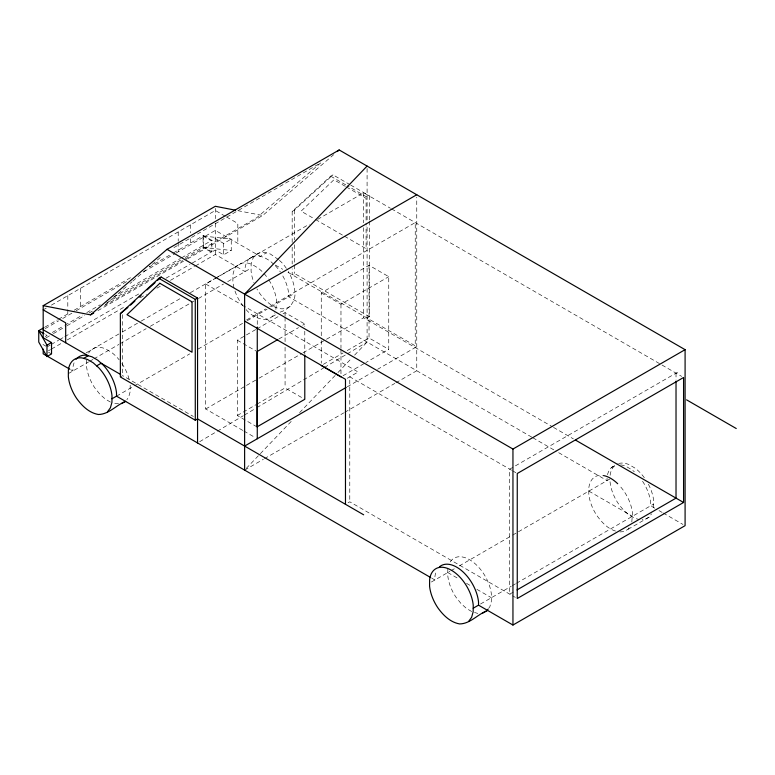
<?xml version="1.0" encoding="UTF-8"?>
<svg xmlns="http://www.w3.org/2000/svg" width="775" height="775" viewBox="0 0 775 775"><rect width="100%" height="100%" fill="white"/><g stroke="black" fill="none" stroke-linecap="round" stroke-linejoin="round"><path stroke-width="0.58" stroke-dasharray="3.88 2.91" d="M86.577 359.581L86.529 366.178A31.097 17.951 60 0 0 94.812 387.878L99.762 394.097L105.293 399.067L111.038 402.438M130.181 385.194L130.132 391.801L128.602 397.304L126.848 399.716M447.824 569.015L447.776 575.612A31.097 17.951 60 0 0 456.058 597.312L461.009 603.541L466.54 608.501L472.275 611.872M607.058 478.252L607.038 480.607L555.811 451.021M653.654 507.547L653.703 500.95A31.097 17.951 60 0 0 648.404 484.239M275.871 309.506L276.53 300.7A31.097 17.951 60 0 0 268.886 279.969M631.809 522.011L632.468 513.205A31.097 17.951 60 0 0 619.235 485.286M246.111 309.603C252.679 317.74 268.692 325.054 274.951 312.809M280.124 312.16C289.802 309.157 296.641 300.535 294.733 290.199A31.097 17.951 60 0 0 288.3 271.444M488.676 608.346L489.839 606.738L491.379 601.235L491.427 594.638A31.097 17.951 60 0 0 472.663 561.749A31.097 17.951 60 0 0 449.364 563.512M619.874 531.921L623.875 531.621L627.973 529.335L630.298 526.118M627.973 529.335L649.208 517.08L651.533 513.854M246.285 468.381L292.107 420.467M299.605 412.629L337.096 373.434M337.929 372.562L351.259 358.622M354.592 355.134L367.088 342.066L367.088 226.184M292.175 242.488L292.175 211.401L330.692 176.167L332.969 174.859L349.612 184.46M292.175 211.401L294.452 210.093L332.969 174.859M105.293 304.662L112.637 298.375M113.547 297.59L117.219 294.442M118.139 293.657L126.393 286.585M130.055 283.447L131.895 281.868M132.806 281.083L145.652 270.088M160.318 257.513L149.313 266.939L172.244 253.599M187.589 258.86L262.696 215.498L333.715 154.642M199.64 441.711L216.283 431.811M217.32 431.191L243.321 415.72M244.367 415.1L255.808 408.289M256.845 407.669L323.407 368.067M324.454 367.447L346.289 354.446M347.336 353.826L367.088 342.066M44.214 309.273L46.267 308.082M51.392 305.127L215.324 210.48L225.544 216.39M173.91 247.612L320.831 162.789L256.641 217.794L183.694 259.906M45.008 327.06L57.524 319.833M58.561 319.232L70.041 312.606M74.206 310.194L132.612 276.481M173.28 252.999L203.525 235.532L211.866 240.347L211.866 251.73L191.008 263.771M45.241 328.59L58.571 320.889M62.678 318.525L71.968 313.158M76.134 310.746L127.177 281.286M143.84 271.667L175.082 253.619M176.128 253.018L215.324 230.388L260.313 256.37L266.377 252.863M45.144 336.612L47.091 335.488L45.008 334.277M52.303 332.475L63.783 325.849M64.819 325.248L82.547 315.008M86.722 312.606L100.275 304.778M113.838 296.951L180.585 258.414M181.621 257.813L211.866 240.347M46.074 337.823L52.361 334.199M53.407 333.589L65.962 326.343M67.008 325.733L84.804 315.464M88.989 313.042L93.174 310.63M106.785 302.773L181.098 259.867M185.283 257.445L203.525 246.915L211.866 251.73M104.509 305.631L182.658 260.516M97.873 310.659L186.542 259.46M203.079 236.055L211.42 240.87L215.324 238.623L223.665 243.437L231.25 239.058L231.25 250.441L223.665 254.82L215.324 250.005L211.42 252.253L203.079 247.438L203.079 236.055L231.25 239.058M47.091 346.871L50.22 345.059M51.266 344.458L58.561 340.244M59.607 339.644L63.783 337.232M64.819 336.631L140.953 292.679M165.986 278.225L189.972 264.382M48.408 350.813L50.491 349.612M51.538 349.012L61.971 342.986M67.183 339.973L125.608 306.241M140.207 297.813L146.465 294.2M156.899 288.174L161.074 285.762M170.461 280.347L194.457 266.493M195.503 265.893L215.324 254.442L245.036 271.599L245.065 268.082A31.097 17.951 60 0 1 258.608 255.886L264.159 257.436L269.903 260.817L273.304 263.868M86.161 352.867L121.346 332.543M122.392 331.942L140.159 321.683M141.205 321.082L181.98 297.542M190.34 292.718L216.477 277.624M217.523 277.024L237.382 265.554M249.511 258.55L255.576 255.043M242.827 430.435L205.704 408.997L205.704 284.008L214.065 279.174M215.111 278.574L309.273 224.208M317.643 219.373L363.678 192.801L390.484 208.281M369.365 220.032L369.365 195.872L367.088 197.179L347.336 185.777M68.355 373.608L88.641 361.896M89.687 361.286L92.826 359.484M93.872 358.873L118.962 344.391M120.009 343.79L146.136 328.697M150.321 326.285L190.04 303.354M191.086 302.744L194.225 300.933M198.41 298.52L223.5 284.037M227.676 281.625L251.1 268.102M369.365 221.243L369.365 316.704L294.452 273.449L292.175 274.757L292.175 268.78M120.367 376.95L122.644 375.642L193.401 416.495M246.566 319.949L265.631 308.944M269.816 306.532L415.235 222.57L415.235 347.558L377.58 369.307M116.512 396.161L133.3 386.463M134.346 385.863L189.749 353.875M198.109 349.05L243.059 323.097M247.244 320.685L267.104 309.215M271.279 306.803L294.713 293.279M272.035 316.83L276.074 314.495M257.019 426.889L237.295 415.507L237.295 340.206L255.992 329.414M257.029 328.813L278.845 316.219M282.991 313.817L285.074 312.625L304.788 324.008L304.788 326.391M321.257 335.769L321.257 292.873L369.036 265.292L388.75 276.675L388.75 349.351L365.897 362.545M278.826 338.995L298.559 327.602M302.715 325.2L304.788 324.008M321.257 292.873L340.971 304.255L388.75 276.675M205.704 408.997L245.452 386.047M246.498 385.446L258.007 378.801M259.053 378.19L301.95 353.429M302.996 352.828L363.678 317.789L552.439 426.773M367.088 318.012L369.365 316.704M323.34 364.347L343.063 352.954M347.219 350.562L369.036 337.968L388.75 349.351M237.295 415.507L255.992 404.715M257.029 404.114L285.074 387.926L304.788 399.309M343.054 375.73L364.86 363.146M347.19 378.307L358.118 372L243.854 306.038M347.239 386.822L376.534 369.907M244.619 470.125L263.403 459.284M264.44 458.674L343.732 412.901M344.768 412.3L394.843 383.392M395.889 382.792L416.756 370.741L416.756 197.16M348.052 502.801L349.777 501.812L511.597 595.239M677.544 372.262L509.708 469.156L509.708 594.154L514.939 591.131M611.514 467.548L614.546 465.804M431.375 582.025L449.887 571.33M450.934 570.729L455.109 568.317M459.294 565.905L511.529 535.748M512.575 535.137L610.07 478.853L610.051 481.924A31.097 17.951 60 0 0 618.334 503.624C623.478 510.667 630.114 517.661 638.997 519.424M480.5 604.016L511.258 586.258M512.304 585.648L515.433 583.846M516.479 583.236L653.683 504.031M290.238 306.328C278.7 314.137 265.718 302.105 259.363 292.873A31.097 17.951 60 0 1 256.932 288.92M649.208 517.08L645.11 519.357L642.107 519.589M118.594 403.833L113.257 403.058M203.079 247.438L231.25 250.441M237.828 210.664L262.696 215.498M615.544 531.069C607.658 528.783 601.846 522.273 597.099 515.888A31.097 17.951 60 0 1 588.816 494.188L588.864 487.591A31.097 17.951 60 0 1 602.408 475.395M474.503 612.492L477.836 613.422M350.649 185.06L369.365 195.872M391.52 208.872L681.69 376.408M330.692 176.167L346.289 185.177M345.34 186.358L333.918 179.771L301.078 211.178L314.495 218.928M346.377 186.959L366.1 198.352L366.1 224.74M315.532 219.519L343.403 235.61M344.429 236.21L366.1 248.717L366.1 225.932M226.571 216.981L237.818 223.471L237.818 243.379M275.406 265.079L282.739 269.312M287.98 272.345L416.756 346.687M553.486 427.383L573.384 438.873M531.766 437.139L288.639 296.777L288.668 293.696A31.097 17.951 60 0 0 281.635 273.943M532.812 437.749L554.764 450.42M654.817 508.187L650.642 505.775L650.671 502.704A31.097 17.951 60 0 0 642.388 481.004M658.992 510.599L662.131 512.411M663.167 513.011L682.998 524.462M588.845 491.108L632.448 516.286M205.704 284.008L242.827 305.437M511.597 470.251L349.777 376.815L349.777 501.812M512.537 470.793L516.315 472.973M237.295 340.206L255.983 350.988M243.854 431.026L255.198 437.575M512.537 595.781L515.365 597.418M447.795 572.541L459.217 579.128M466.492 583.333L471.675 586.326M476.867 589.32L491.408 597.719M42.925 344.458L46.045 346.26M48.408 352.131L51.528 353.933M70.854 369.801L72.908 370.983L72.937 367.457A31.097 17.951 60 0 1 74.468 361.954M431.772 578.169L434.911 579.981L434.94 576.455A31.097 17.951 60 0 1 436.47 570.962M278.525 259.606L270.233 253.938L264.672 252.388A31.097 17.951 60 0 0 251.129 264.575L251.081 271.173A31.097 17.951 60 0 0 253.968 282.672M279.368 260.361L281.499 262.279A31.097 17.951 60 0 1 286.45 268.499M243.398 306.193L241.17 303.383A31.097 17.951 60 0 1 234.99 291.042M676.023 373.133L676.023 380.351M369.036 265.292L369.036 337.968M367.088 168.466L367.088 221.35M363.678 192.801L363.678 222.851M363.678 227.656L363.678 317.789M340.971 304.255L340.971 348.343M340.971 349.535L340.971 374.548M321.257 340.535L321.257 363.165M304.788 331.177L304.788 353.884M294.452 210.093L294.452 239.979M294.452 244.755L294.452 263.887M294.452 265.079L294.452 273.449M292.175 247.264L292.175 264.004M285.074 312.625L285.074 316.21M285.074 317.401L285.074 342.502M285.074 347.287L285.074 387.926M257.261 313.778L257.261 327.002M223.665 243.437L223.665 254.82M215.324 208.388L215.324 218.676M215.324 223.365L215.324 254.713M203.525 235.532L203.525 246.915M190.708 224.692L190.708 232.888M190.708 238.748L190.708 244.6M178.211 231.909L178.211 241.277M178.211 242.449L178.211 251.817M122.644 314.669L122.644 375.642M80.3 288.436L80.3 308.343M67.803 295.653L67.803 308.537M67.803 309.709L67.803 315.561M275.435 265.777A31.097 17.951 60 0 1 280.385 271.996M607.503 474.726A31.097 17.951 60 0 1 615.612 465.271M620.61 464.893A31.097 17.951 60 0 1 626.171 466.443L631.906 469.815A31.097 17.951 60 0 1 634.328 471.762M234.021 287.883A31.097 17.951 60 0 1 232.878 281.683L232.936 275.086A31.097 17.951 60 0 1 252.03 264.449L257.775 267.821A31.097 17.951 60 0 1 263.306 272.781M264.052 273.594A31.097 17.951 60 0 1 268.247 279M610.099 475.327A31.097 17.951 60 0 1 617.53 463.915M618.644 463.518A31.097 17.951 60 0 1 629.203 464.69L634.938 468.061A31.097 17.951 60 0 1 644.761 478.311M88.592 353.148A31.097 17.951 60 0 1 105.681 348.944L111.426 352.315A31.097 17.951 60 0 1 119.166 359.813M121.898 363.494A31.097 17.951 60 0 1 129.309 380.05"/><path stroke-width="1.16" d="M111.958 398.786L116.512 396.161L116.531 393.08A31.097 17.951 60 0 0 103.308 365.161L97.776 360.191L92.031 356.82L86.471 355.27A31.097 17.951 60 0 0 76.066 359.338M473.205 608.22L478.514 605.159L478.543 602.078A31.097 17.951 60 0 0 462.588 571.495A31.097 17.951 60 0 0 439.386 566.932M107.483 411.835L110.399 407.805L111.939 402.302L111.987 395.705A31.097 17.951 60 0 0 98.754 367.786L93.223 362.816L87.478 359.445L81.927 357.895A31.097 17.951 60 0 0 68.384 370.082L68.336 376.689A31.097 17.951 60 0 0 76.618 398.389C81.937 405.809 89.047 412.872 98.396 414.499C108.829 414.412 116.376 404.976 125.686 401.324L121.588 403.61M468.73 621.269L471.646 617.249L473.176 611.746L473.234 605.149A31.097 17.951 60 0 0 451.602 570.352A31.097 17.951 60 0 0 429.631 579.526L429.573 586.123A31.097 17.951 60 0 0 437.865 607.823C443.184 615.243 450.294 622.315 459.643 623.933C470.067 623.846 477.613 614.41 486.933 610.768L488.095 609.16M244.619 470.125L244.619 294.122L367.088 166.073M363.659 514.794L197.557 418.897L195.281 420.205L120.367 376.95L120.367 313.594L158.885 278.361L161.161 277.043L197.557 298.065L197.557 442.951M127.894 307.481L120.367 313.594M130.52 305.079L134.898 301.068M139.277 297.067L141.031 295.469M147.153 289.86L155.039 282.652M157.664 280.25L161.161 277.043M43.962 327.66L38.75 330.673L38.75 342.056L46.984 356.558L51.528 353.933L51.528 342.55L43.187 337.735L43.187 305.67L90.568 314.873L167.051 249.337L339.179 149.963L685.09 349.67L685.09 525.663L512.953 625.038L478.514 605.159M337.358 151.522L339.179 149.963M43.187 305.67L215.324 206.286L235.455 210.199M90.568 314.873L93.698 313.071M46.984 356.558L46.984 345.175L51.528 342.55M83.632 358.37L88.185 355.744L43.187 329.772M158.885 278.361L195.281 299.373L197.557 298.065M96.623 365.877L101.176 363.243L120.687 374.519M244.619 294.122L416.756 194.748M277.789 339.595L257.019 351.588L257.019 426.889L304.788 399.309L304.788 355.076M244.619 446.071L346.192 387.432M167.051 249.337L512.953 449.045L685.09 349.67M517.032 589.92L676.023 498.131L676.023 381.552M683.569 502.481L517.254 598.503L517.254 473.515L683.569 377.493L683.569 502.481L575.486 440.074M482.835 613.044L486.933 610.768M686.592 399.852L736.25 428.527M244.619 321.073L345.476 379.304L345.476 504.292M321.257 365.548L340.971 376.931M43.187 309.864L65.691 322.846L65.691 342.753M43.962 333.676L38.75 330.673L46.984 345.175M69.828 369.21L43.187 353.826L43.187 349.118M116.512 396.161L430.726 577.569M512.953 449.045L512.953 625.038M257.261 327.002L257.261 438.766M195.281 299.373L195.281 420.205M603.483 475.55A31.097 17.951 60 0 1 617.704 483.726M159.834 283.272L127.003 314.689L192.026 352.228L192.026 301.863L159.834 283.272"/></g></svg>
